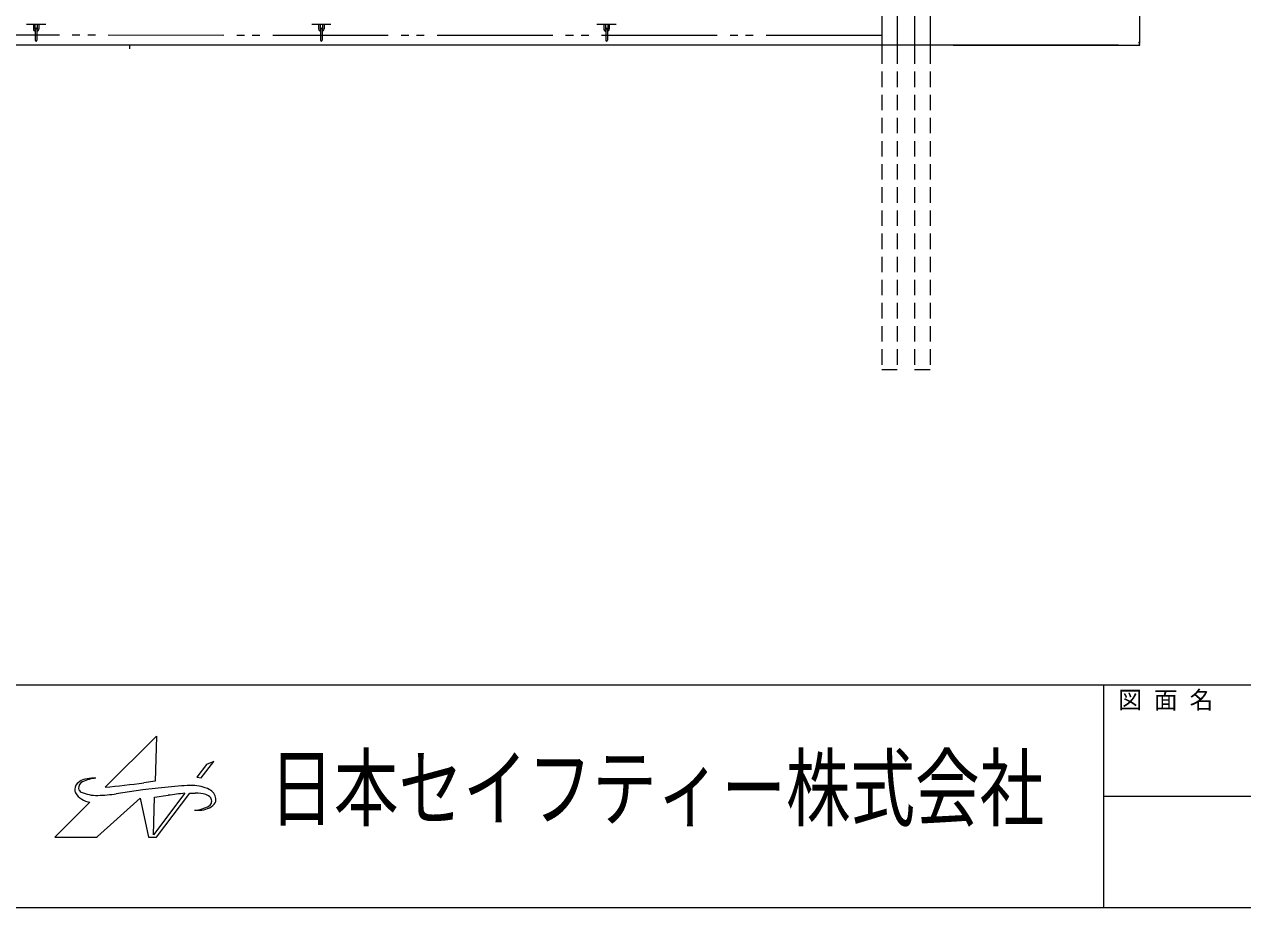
# Model space of a CAD drawing. Units: millimetres, scale not verified. Extents: x -9305 to 9305, y -6415 to 6415.
# Drawn here: x -1822 to 1971, y -6415 to -3666 of the extents above; entities that cross this region are included whole.
import ezdxf
from ezdxf.enums import TextEntityAlignment as Align

# ---------------------------------------------------------------- set-up
doc = ezdxf.new("R2010")
doc.units = ezdxf.units.MM
doc.header["$LTSCALE"] = 40
doc.linetypes.add('DASHED1', pattern=[1.8, 1.2, -0.6])
doc.linetypes.add('DOUBLE_CHAIN2', pattern=[12.8, 9, -1, 0.6, -0.6, 0.6, -1])
for name, color, linetype, lineweight in [('0-0_0', 7, 'Continuous', 9), ('0-3_CLG-45', 7, 'DOUBLE_CHAIN2', 9), ('0-5_CLG-90', 7, 'Continuous', 9), ('0-B_ﾛｺﾞ', 5, 'Continuous', 9), ('0-C_図面枠', 7, 'Continuous', 9)]:
    doc.layers.add(name, color=color, linetype=linetype, lineweight=lineweight)
doc.styles.add('ＭＳ ゴシック', font='')
doc.styles.get('ＭＳ ゴシック').set_extended_font_data('MS Gothic')

msp = doc.modelspace()

# ---------------------------------------------------------------- linework, layer by layer
at = {"layer": '0-0_0'}
for p, q in [((1649.36, 758.51), (1649.36, -3721.5)), ((1069, -3731.5), (1650.36, -3731.5))]:
    msp.add_line(p, q, dxfattribs=at)
at = {"layer": '0-0_0', "color": 134}
for p, q in [((1647.7, -3721.5), (1649.36, -3731.5)), ((1647.7, -3721.5), (1651.03, -3721.5)), ((1649.36, -3731.5), (1651.03, -3721.5))]:
    msp.add_line(p, q, dxfattribs=at)
at = {"layer": '0-3_CLG-45'}
msp.add_line((846.94, -3701.13), (-8030.2, -3698.52), dxfattribs=at)
at = {"layer": '0-5_CLG-90'}
for p, q in [((846.94, 693.21), (846.94, -3741.44)), ((895.54, 692.32), (895.54, -3741.44)), ((948.96, 693.21), (948.96, -3741.44)), ((997.56, 692.32), (997.56, -3741.44)), ((-1755.65, -3666.52), (-1815.64, -3666.52)), ((-1794.14, -3666.52), (-1794.14, -3680.02)), ((-1789.14, -3666.52), (-1789.14, -3680.02)), ((-1782.14, -3666.52), (-1782.14, -3680.02)), ((-1777.15, -3666.52), (-1777.15, -3680.02)), ((-867.65, -3666.52), (-927.64, -3666.52)), ((-906.14, -3666.52), (-906.14, -3680.02)), ((-901.14, -3666.52), (-901.14, -3680.02)), ((-894.14, -3666.52), (-894.14, -3680.02)), ((-889.15, -3666.52), (-889.15, -3680.02)), ((20.35, -3666.52), (-39.64, -3666.52)), ((-18.14, -3666.52), (-18.14, -3680.02)), ((-13.14, -3666.52), (-13.14, -3680.02)), ((-6.14, -3666.52), (-6.14, -3680.02)), ((-1.15, -3666.52), (-1.15, -3680.02)), ((-1788.14, -3681.02), (-1788.14, -3716.01)), ((-1783.14, -3681.02), (-1783.14, -3716.01)), ((-900.14, -3681.02), (-900.14, -3716.01)), ((-895.14, -3681.02), (-895.14, -3716.01)), ((-12.14, -3681.02), (-12.14, -3716.01)), ((-7.14, -3681.02), (-7.14, -3716.01)), ((1584.68, -3731.5), (-8785.84, -3731.5)), ((-1494.69, -3731.05), (-1494.69, -3742.99))]:
    msp.add_line(p, q, dxfattribs=at)
at = {"layer": '0-5_CLG-90', "linetype": 'DASHED1'}
for p, q in [((846.94, -3741.44), (846.94, -4741.44)), ((895.54, -3741.44), (895.54, -4741.44)), ((948.96, -3741.44), (948.96, -4741.44)), ((997.56, -3741.44), (997.56, -4741.44)), ((895.54, -4741.44), (846.94, -4741.44)), ((997.56, -4741.44), (948.96, -4741.44))]:
    msp.add_line(p, q, dxfattribs=at)
at = {"layer": '0-5_CLG-90'}
for centre, radius, start, end in [((-1785.64, -3681.02), 2.5, 0, 180), ((-897.64, -3681.02), 2.5, 0, 180), ((-9.64, -3681.02), 2.5, 0, 180), ((-1785.64, -3680.02), 8.5, 180, 252.895), ((-1785.64, -3680.02), 3.5, 180, 224.415), ((-1785.64, -3716.01), 2.5, 180, 0), ((-1785.64, -3680.02), 3.5, 315.585, 0), ((-1785.64, -3680.02), 8.5, 287.105, 0), ((-897.64, -3680.02), 8.5, 180, 252.895), ((-897.64, -3680.02), 3.5, 180, 224.415), ((-897.64, -3716.01), 2.5, 180, 0), ((-897.64, -3680.02), 3.5, 315.585, 0), ((-897.64, -3680.02), 8.5, 287.105, 0), ((-9.64, -3680.02), 8.5, 180, 252.895), ((-9.64, -3680.02), 3.5, 180, 224.415), ((-9.64, -3716.01), 2.5, 180, 0), ((-9.64, -3680.02), 3.5, 315.585, 0), ((-9.64, -3680.02), 8.5, 287.105, 0)]:
    msp.add_arc(centre, radius, start, end, dxfattribs=at)
at = {"layer": '0-B_ﾛｺﾞ'}
for p, q in [((-1599.3, -6012.31), (-1602.66, -6012.13)), ((-1416.66, -6071.4), (-1374.27, -6065.41)), ((-1292.42, -6111.75), (-1275.78, -6111.7))]:
    msp.add_line(p, q, dxfattribs=at)
for points in [[(-1571.03, -6040.13), (-1411.29, -5881), (-1410.88, -5882.13), (-1415.22, -6021.44), (-1449.97, -6026.36)], [(-1618.23, -6086.96), (-1726.9, -6195.59), (-1726.42, -6195.73), (-1597.28, -6195.84), (-1594.28, -6193.88), (-1461.54, -6073.92), (-1435.75, -6195.88), (-1411.14, -6195.88), (-1306.97, -6058.39), (-1289.93, -6058.32)], [(-1333, -6036.4), (-1405.76, -6043.02), (-1453.7, -6048.75), (-1535.88, -6060.66)], [(-1322.85, -6059.28), (-1420.43, -6188.15), (-1416.66, -6071.4)]]:
    msp.add_lwpolyline(points, dxfattribs=at)
msp.add_lwpolyline([(-1285.14, -6008.65), (-1271.6, -6011.22), (-1232.77, -5959.87), (-1255.38, -5969.51)], close=True, dxfattribs=at)
for centre, radius, start, end in [((-1637.9, -6047.52), 27.31, 137.3376, 189.71275), ((-1627.38, -6057.21), 41.62, 107.54618, 137.3376), ((-1631.72, -6042.8), 21.61, 114.83245, 184.93336), ((-1589.68, -6133.65), 121.72, 94.53365, 114.83245), ((-1603.12, -6133.94), 122.09, 94.87761, 107.54618), ((-1606.93, -6089.33), 77.32, 86.83781, 94.87761), ((-1763.17, -3812.4), 2236, 274.92935, 278.0518), ((-1763.17, -3812.4), 2236, 274.92935, 278.0518), ((-1648.37, -6049.31), 16.69, 189.71275, 211.14694), ((-1610.3, -6026.3), 61.18, 211.14694, 262.55517), ((-1640.43, -6043.55), 12.87, 184.93336, 245.82613), ((-1597.15, -5947.14), 118.55, 245.82613, 271.56003), ((-1607.52, -5566.39), 499.43, 271.56003, 278.24678), ((-1206.44, -7254.79), 1201.16, 95.56117, 98.03149), ((-1302.57, -6305.44), 270.76, 89.15854, 96.45212), ((-1300.39, -6156.66), 121.96, 63.69068, 89.15854), ((-1289.5, -6171.45), 113.12, 73.31829, 90.21697), ((-1265.32, -6090.77), 28.9, 36.42787, 73.31829), ((-1262.98, -6080.99), 37.55, 8.17288, 63.69068), ((-1294.8, -6021.07), 90.71, 271.50312, 302.01879), ((-1275.94, -6049.68), 62.02, 270.14682, 315.9742), ((-1255.67, -6083.64), 16.9, 302.01879, 36.42787), ((-1246.06, -6078.56), 20.46, 315.9742, 8.17288)]:
    msp.add_arc(centre, radius, start, end, dxfattribs=at)
at = {"layer": '0-C_図面枠'}
for p, q in [((-9304.61, -5721.47), (9304.61, -5721.47)), ((1537.28, -5721.47), (1537.28, -6414.98)), ((1537.28, -6068.22), (9304.61, -6068.22))]:
    msp.add_line(p, q, dxfattribs=at)
msp.add_lwpolyline([(-9304.61, -6414.98), (9304.61, -6414.98), (9304.61, 6414.98), (-9304.61, 6414.98)], dxfattribs=at)

# ---------------------------------------------------------------- texts
at = {"layer": '0-B_ﾛｺﾞ', "color": 7, "style": 'ＭＳ ゴシック', "width": 0.75}
msp.add_text('日本セイフティー株式会社', height=196.5, dxfattribs=at).set_placement((-1059.46, -6200.01), align=Align.BOTTOM_LEFT)
at = {"layer": '0-C_図面枠', "style": 'ＭＳ ゴシック'}
msp.add_text('図 面 名', height=54.23, dxfattribs=at).set_placement((1583.52, -5812.08), align=Align.BOTTOM_LEFT)

doc.saveas('drawing.dxf')
